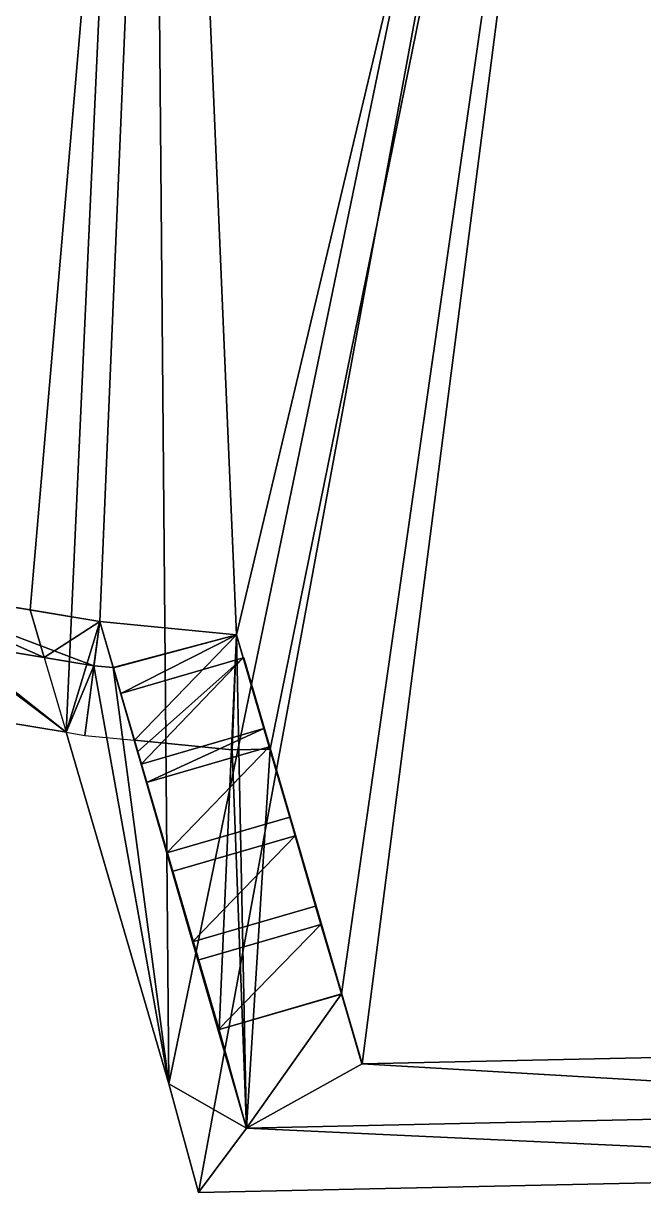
# Model space of a CAD drawing. Extents: x -282 to 16, y -6 to 46.
# Drawn here: x -4.07 to 0.79, y -5.98 to 3.17 of the extents above; entities that cross this region are included whole.
import ezdxf

# ---------------------------------------------------------------- set-up
doc = ezdxf.new("R2010")
doc.units = 0

msp = doc.modelspace()

# ---------------------------------------------------------------- linework, layer by layer
for p, q in [((-1.5798, -4.4284, -0.0618), (-2.4006, -1.6167, -0.0618)), ((-3.9082, -1.7938, 10.9382), (-3.9082, -1.7938, 11.1482)), ((-3.5186, -1.8583, 10.9382), (-3.5186, -1.8583, 11.1482)), ((-3.3678, -1.8731, 10.9382), (-3.3678, -1.8731, 11.1482)), ((-1.4198, -4.9762, -0.0618), (-1.5798, -4.4284, -0.0618)), ((-2.4533, -4.9985, -0.0618), (-2.5381, -4.7085, -0.0618)), ((-1.4198, -4.9762, 0.7382), (-1.4185, -4.9761, -0.0618)), ((-1.4198, -4.9762, 0.7382), (-1.4198, -4.9762, -0.0618))]:
    msp.add_line(p, q)
for points in [[(-3.0807, 11.9718, 11.1482), (-2.9319, -5.1337, 11.1482), (0.672, 12.2955, 11.1482)], [(0.672, 12.2955, 11.1482), (-2.9319, -5.1337, 11.1482), (-3.0807, 11.9718, 11.1482)], [(0.672, 12.2955, 11.1482), (-2.9319, -5.1337, 11.1482), (-2.6999, -5.9845, 11.1482)], [(-2.6999, -5.9845, 11.1482), (-2.9319, -5.1337, 11.1482), (0.672, 12.2955, 11.1482)], [(0.672, 12.2955, 11.1482), (-2.6999, -5.9845, 11.1482), (4.9887, -5.818, 11.1482)], [(4.9887, -5.818, 11.1482), (-2.6999, -5.9845, 11.1482), (0.672, 12.2955, 11.1482)], [(0.672, 12.2955, 11.1482), (4.9887, -5.818, 11.1482), (4.4353, 12.1346, 11.1482)], [(4.4353, 12.1346, 11.1482), (4.9887, -5.818, 11.1482), (0.672, 12.2955, 11.1482)], [(-6.1277, 11.2848, 11.1482), (-5.5031, -2.0778, 11.1482), (-3.0807, 11.9718, 11.1482)], [(-3.0807, 11.9718, 11.1482), (-5.5031, -2.0778, 11.1482), (-6.1277, 11.2848, 11.1482)], [(-3.0807, 11.9718, 11.1482), (-5.5031, -2.0778, 11.1482), (-5.3718, -2.1093, 11.1482)], [(-5.3718, -2.1093, 11.1482), (-5.5031, -2.0778, 11.1482), (-3.0807, 11.9718, 11.1482)], [(-3.0807, 11.9718, 11.1482), (-5.3718, -2.1093, 11.1482), (-3.737, -2.3796, 11.1482)], [(-3.737, -2.3796, 11.1482), (-5.3718, -2.1093, 11.1482), (-3.0807, 11.9718, 11.1482)], [(-3.0807, 11.9718, 11.1482), (-3.737, -2.3796, 11.1482), (-2.9319, -5.1337, 11.1482)], [(-2.9319, -5.1337, 11.1482), (-3.737, -2.3796, 11.1482), (-3.0807, 11.9718, 11.1482)], [(0.6916, 11.3938, 10.9382), (-2.4006, -1.6167, 10.9382), (-2.9424, 11.0804, 10.9382)], [(-2.9424, 11.0804, -0.0618), (-2.4006, -1.6167, -0.0618), (0.6916, 11.3938, -0.0618)], [(0.6916, 11.3938, -0.0618), (-2.4006, -1.6167, -0.0618), (-2.9424, 11.0804, -0.0618)], [(-2.1391, -2.5112, 10.9382), (-2.4006, -1.6167, 10.9382), (0.6916, 11.3938, 10.9382)], [(0.6916, 11.3938, -0.0618), (-2.4006, -1.6167, -0.0618), (-1.5788, -4.4281, -0.0618)], [(-1.5788, -4.4281, -0.0618), (-2.4006, -1.6167, -0.0618), (0.6916, 11.3938, -0.0618)], [(-1.4185, -4.9761, 10.9382), (-2.1391, -2.5112, 10.9382), (0.6916, 11.3938, 10.9382)], [(0.6916, 11.3938, -0.0618), (-1.5788, -4.4281, -0.0618), (-1.4185, -4.9761, -0.0618)], [(-1.4185, -4.9761, -0.0618), (-1.5788, -4.4281, -0.0618), (0.6916, 11.3938, -0.0618)], [(3.6803, -4.8657, 10.9382), (-1.4185, -4.9761, 10.9382), (0.6916, 11.3938, 10.9382)], [(0.6916, 11.3938, -0.0618), (-1.4185, -4.9761, -0.0618), (3.6803, -4.8657, -0.0618)], [(3.6803, -4.8657, -0.0618), (-1.4185, -4.9761, -0.0618), (0.6916, 11.3938, -0.0618)], [(4.3357, 11.238, 10.9382), (3.6803, -4.8657, 10.9382), (0.6916, 11.3938, 10.9382)], [(0.6916, 11.3938, -0.0618), (3.6803, -4.8657, -0.0618), (4.3357, 11.238, -0.0618)], [(4.3357, 11.238, -0.0618), (3.6803, -4.8657, -0.0618), (0.6916, 11.3938, -0.0618)], [(-2.9424, 11.0804, 10.9382), (-5.2907, -1.2033, 10.9382), (-5.9164, 10.4099, 10.9382)], [(-5.9164, 10.4099, -0.0618), (-5.2907, -1.2033, -0.0618), (-2.9424, 11.0804, -0.0618)], [(-2.9424, 11.0804, -0.0618), (-5.2907, -1.2033, -0.0618), (-5.9164, 10.4099, -0.0618)], [(-5.1934, -1.2265, 10.9382), (-5.2907, -1.2033, 10.9382), (-2.9424, 11.0804, 10.9382)], [(-2.9424, 11.0804, -0.0618), (-5.2907, -1.2033, -0.0618), (-5.1934, -1.2265, -0.0618)], [(-5.1934, -1.2265, -0.0618), (-5.2907, -1.2033, -0.0618), (-2.9424, 11.0804, -0.0618)], [(-4.0172, -1.4211, 10.9382), (-5.1934, -1.2265, 10.9382), (-2.9424, 11.0804, 10.9382)], [(-2.9424, 11.0804, -0.0618), (-5.1934, -1.2265, -0.0618), (-3.4728, -1.5111, -0.0618)], [(-3.4728, -1.5111, -0.0618), (-5.1934, -1.2265, -0.0618), (-2.9424, 11.0804, -0.0618)], [(-3.4728, -1.5111, 10.9382), (-4.0172, -1.4211, 10.9382), (-2.9424, 11.0804, 10.9382)], [(-2.4006, -1.6167, 10.9382), (-3.4728, -1.5111, 10.9382), (-2.9424, 11.0804, 10.9382)], [(-2.9424, 11.0804, -0.0618), (-3.4728, -1.5111, -0.0618), (-2.4006, -1.6167, -0.0618)], [(-2.4006, -1.6167, -0.0618), (-3.4728, -1.5111, -0.0618), (-2.9424, 11.0804, -0.0618)], [(-3.737, -2.3796, 10.9482), (-5.2907, -1.2033, 10.9482), (-5.3718, -2.1093, 10.9482)], [(-5.1934, -1.2265, 10.9482), (-5.2907, -1.2033, 10.9482), (-3.737, -2.3796, 10.9482)], [(-5.2628, -1.5698, -0.0618), (-5.1934, -1.2265, -0.0618), (-3.5186, -1.8583, -0.0618)], [(-3.5186, -1.8583, -0.0618), (-5.1934, -1.2265, -0.0618), (-5.2628, -1.5698, -0.0618)], [(-5.1934, -1.2265, 10.9382), (-5.2628, -1.5698, 10.9382), (-3.9082, -1.7938, 10.9382)], [(-3.9082, -1.7938, 10.9382), (-5.2628, -1.5698, 10.9382), (-5.1934, -1.2265, 10.9382)], [(-3.5186, -1.8583, -0.0618), (-5.1934, -1.2265, -0.0618), (-3.4728, -1.5111, -0.0618)], [(-3.4728, -1.5111, -0.0618), (-5.1934, -1.2265, -0.0618), (-3.5186, -1.8583, -0.0618)], [(-3.4728, -1.5111, 10.9482), (-5.1934, -1.2265, 10.9482), (-3.737, -2.3796, 10.9482)], [(-5.1934, -1.2265, 10.9482), (-3.4728, -1.5111, 10.9482), (-5.1934, -1.2265, 10.9382)], [(-5.1934, -1.2265, 10.9382), (-3.4728, -1.5111, 10.9482), (-4.0172, -1.4211, 10.9382)], [(-5.1934, -1.2265, 11.1482), (-3.4728, -1.5111, 11.1482), (-5.1934, -1.2265, 10.9482)], [(-3.4728, -1.5111, 10.9482), (-5.1934, -1.2265, 10.9482), (-3.4728, -1.5111, 11.1482)], [(-5.1934, -1.2265, 10.9382), (-3.9082, -1.7938, 10.9382), (-4.0172, -1.4211, 10.9382)], [(-4.0172, -1.4211, 10.9382), (-3.9082, -1.7938, 10.9382), (-5.1934, -1.2265, 10.9382)], [(-5.1934, -1.2265, 10.9382), (-3.4728, -1.5111, -0.0618), (-5.1934, -1.2265, -0.0618)], [(-3.4728, -1.5111, -0.0618), (-5.1934, -1.2265, 10.9382), (-4.0172, -1.4211, 10.9382)], [(-4.0172, -1.4211, 10.9382), (-5.1934, -1.2265, 10.9382), (-3.4728, -1.5111, -0.0618)], [(-5.1934, -1.2265, -0.0618), (-3.4728, -1.5111, -0.0618), (-5.1934, -1.2265, 10.9382)], [(-3.4728, -1.5111, 10.9382), (-4.0172, -1.4211, 10.9382), (-3.4728, -1.5111, 10.9482)], [(-3.9082, -1.7938, 10.9382), (-3.4728, -1.5111, 10.9382), (-4.0172, -1.4211, 10.9382)], [(-4.0172, -1.4211, 10.9382), (-3.4728, -1.5111, 10.9382), (-3.9082, -1.7938, 10.9382)], [(-3.4728, -1.5111, -0.0618), (-4.0172, -1.4211, 10.9382), (-3.4728, -1.5111, 10.9382)], [(-3.4728, -1.5111, 10.9382), (-4.0172, -1.4211, 10.9382), (-3.4728, -1.5111, -0.0618)], [(-3.4728, -1.5111, 10.9382), (-3.9082, -1.7938, 10.9382), (-3.5186, -1.8583, 10.9382)], [(-3.5186, -1.8583, 10.9382), (-3.9082, -1.7938, 10.9382), (-3.4728, -1.5111, 10.9382)], [(-3.5905, -2.4039, 10.9482), (-3.4728, -1.5111, 10.9482), (-3.737, -2.3796, 10.9482)], [(-3.2006, -2.4423, 10.9482), (-3.4728, -1.5111, 10.9482), (-3.5905, -2.4039, 10.9482)], [(-3.5186, -1.8583, -0.0618), (-3.4728, -1.5111, -0.0618), (-3.3678, -1.8731, -0.0618)], [(-3.3678, -1.8731, -0.0618), (-3.4728, -1.5111, -0.0618), (-3.5186, -1.8583, -0.0618)], [(-3.4728, -1.5111, 10.9382), (-3.5186, -1.8583, 10.9382), (-3.3678, -1.8731, 10.9382)], [(-3.3678, -1.8731, 10.9382), (-3.5186, -1.8583, 10.9382), (-3.4728, -1.5111, 10.9382)], [(-2.4006, -1.6167, -0.0618), (-3.3678, -1.8731, -0.0618), (-3.4728, -1.5111, -0.0618)], [(-3.4728, -1.5111, -0.0618), (-3.3678, -1.8731, -0.0618), (-2.4006, -1.6167, -0.0618)], [(-2.4006, -1.6167, 10.9482), (-3.4728, -1.5111, 10.9482), (-3.2006, -2.4423, 10.9482)], [(-3.4728, -1.5111, 10.9482), (-2.4006, -1.6167, 10.9482), (-3.4728, -1.5111, 10.9382)], [(-2.4006, -1.6167, 10.9382), (-3.4728, -1.5111, 10.9382), (-2.4006, -1.6167, 10.9482)], [(-3.4728, -1.5111, 11.1482), (-3.4728, -1.5111, 10.9482), (-2.4006, -1.6167, 11.1482)], [(-2.4006, -1.6167, 10.9482), (-2.4006, -1.6167, 11.1482), (-3.4728, -1.5111, 10.9482)], [(-3.4728, -1.5111, 10.9382), (-3.3678, -1.8731, 10.7382), (-3.3678, -1.8731, 10.9382)], [(-3.3678, -1.8731, 10.7382), (-3.4728, -1.5111, 10.9382), (-3.4728, -1.5111, -0.0618)], [(-3.3678, -1.8731, -0.0618), (-3.3678, -1.8731, 10.7382), (-3.4728, -1.5111, -0.0618)], [(-3.4728, -1.5111, -0.0618), (-3.3678, -1.8731, 10.7382), (-3.3678, -1.8731, -0.0618)], [(-3.4728, -1.5111, -0.0618), (-3.4728, -1.5111, 10.9382), (-3.3678, -1.8731, 10.7382)], [(-3.3678, -1.8731, 10.9382), (-3.3678, -1.8731, 10.7382), (-3.4728, -1.5111, 10.9382)], [(-3.4728, -1.5111, -0.0618), (-2.4006, -1.6167, 0.7382), (-2.4006, -1.6167, -0.0618)], [(-2.4006, -1.6167, 0.7382), (-3.4728, -1.5111, -0.0618), (-3.4728, -1.5111, 10.9382)], [(-2.4006, -1.6167, 0.7382), (-3.4728, -1.5111, 10.9382), (-2.4006, -1.6167, 10.7382)], [(-2.4006, -1.6167, 10.7382), (-3.4728, -1.5111, 10.9382), (-2.4006, -1.6167, 10.9382)], [(-2.4006, -1.6167, 10.9382), (-3.4728, -1.5111, 10.9382), (-2.4006, -1.6167, 10.7382)], [(-2.4006, -1.6167, 10.7382), (-3.4728, -1.5111, 10.9382), (-2.4006, -1.6167, 0.7382)], [(-3.4728, -1.5111, 10.9382), (-3.4728, -1.5111, -0.0618), (-2.4006, -1.6167, 0.7382)], [(-2.4006, -1.6167, -0.0618), (-2.4006, -1.6167, 0.7382), (-3.4728, -1.5111, -0.0618)], [(-3.2006, -2.4423, 10.9382), (-2.4006, -1.6167, 10.9382), (-3.4728, -1.5111, 10.9382)], [(-3.4728, -1.5111, 10.9382), (-2.4006, -1.6167, 10.9382), (-3.2006, -2.4423, 10.9382)], [(-3.5186, -1.8583, -0.0618), (-5.2628, -1.5698, 10.9382), (-5.2628, -1.5698, -0.0618)], [(-5.2628, -1.5698, 10.9382), (-3.5186, -1.8583, -0.0618), (-3.9082, -1.7938, 10.9382)], [(-3.9082, -1.7938, 10.9382), (-3.5186, -1.8583, -0.0618), (-5.2628, -1.5698, 10.9382)], [(-5.2628, -1.5698, -0.0618), (-5.2628, -1.5698, 10.9382), (-3.5186, -1.8583, -0.0618)], [(-3.3678, -1.8731, -0.0618), (-2.4006, -1.6167, -0.0618), (-3.3669, -1.8732, -0.0618)], [(-3.3669, -1.8732, -0.0618), (-2.4006, -1.6167, -0.0618), (-3.3678, -1.8731, -0.0618)], [(-2.4006, -1.6167, 0.7382), (-3.3091, -2.0758, 0.7382), (-3.3678, -1.8731, 0.7382)], [(-3.3678, -1.8731, 0.7382), (-2.4006, -1.6167, 10.7382), (-2.4006, -1.6167, 0.7382)], [(-2.4006, -1.6167, 10.7382), (-3.3678, -1.8731, 0.7382), (-3.3678, -1.8731, 10.7382)], [(-3.3091, -2.0758, 10.7382), (-2.4006, -1.6167, 10.7382), (-3.3678, -1.8731, 10.7382)], [(-3.3678, -1.8731, 0.7382), (-3.3091, -2.0758, 0.7382), (-2.4006, -1.6167, 0.7382)], [(-3.3678, -1.8731, 10.7382), (-3.3678, -1.8731, 0.7382), (-2.4006, -1.6167, 10.7382)], [(-2.4006, -1.6167, 0.7382), (-2.4006, -1.6167, 10.7382), (-3.3678, -1.8731, 0.7382)], [(-3.3678, -1.8731, 10.7382), (-2.4006, -1.6167, 10.7382), (-3.3091, -2.0758, 10.7382)], [(-3.3669, -1.8732, -0.0618), (-2.4006, -1.6167, -0.0618), (-3.3662, -1.8759, -0.0618)], [(-3.3662, -1.8759, -0.0618), (-2.4006, -1.6167, -0.0618), (-3.3669, -1.8732, -0.0618)], [(-3.3662, -1.8759, -0.0618), (-2.4006, -1.6167, -0.0618), (-3.3078, -2.0755, -0.0618)], [(-3.3078, -2.0755, -0.0618), (-2.4006, -1.6167, -0.0618), (-3.3662, -1.8759, -0.0618)], [(-3.3091, -2.0758, 0.7382), (-2.4006, -1.6167, 0.7382), (-2.3486, -1.795, 0.7382)], [(-2.4006, -1.6167, 10.7382), (-3.3091, -2.0758, 10.7382), (-2.3486, -1.795, 10.7382)], [(-2.3486, -1.795, 0.7382), (-2.4006, -1.6167, 0.7382), (-3.3091, -2.0758, 0.7382)], [(-2.3486, -1.795, 10.7382), (-3.3091, -2.0758, 10.7382), (-2.4006, -1.6167, 10.7382)], [(-3.3078, -2.0755, -0.0618), (-2.4006, -1.6167, -0.0618), (-2.5381, -4.7085, -0.0618)], [(-2.5381, -4.7085, -0.0618), (-2.4006, -1.6167, -0.0618), (-3.3078, -2.0755, -0.0618)], [(-2.435, -2.5177, 10.9482), (-2.4006, -1.6167, 10.9482), (-3.2006, -2.4423, 10.9482)], [(-2.4006, -1.6167, 10.9382), (-3.2006, -2.4423, 10.9382), (-2.435, -2.5177, 10.9382)], [(-2.435, -2.5177, 10.9382), (-3.2006, -2.4423, 10.9382), (-2.4006, -1.6167, 10.9382)], [(-2.3223, -5.4789, -0.0618), (-2.5381, -4.7085, -0.0618), (-2.4006, -1.6167, -0.0618)], [(-2.4006, -1.6167, -0.0618), (-2.5381, -4.7085, -0.0618), (-2.3223, -5.4789, -0.0618)], [(-2.1391, -2.5112, 10.9482), (-2.4006, -1.6167, 10.9482), (-2.435, -2.5177, 10.9482)], [(-2.4006, -1.6167, 10.9382), (-2.435, -2.5177, 10.9382), (-2.1391, -2.5112, 10.9382)], [(-2.1391, -2.5112, 10.9382), (-2.435, -2.5177, 10.9382), (-2.4006, -1.6167, 10.9382)], [(-2.3223, -5.4789, -0.0618), (-2.4006, -1.6167, -0.0618), (-1.5788, -4.4281, -0.0618)], [(-1.5788, -4.4281, -0.0618), (-2.4006, -1.6167, -0.0618), (-2.3223, -5.4789, -0.0618)], [(-2.3486, -1.795, 0.7382), (-2.1865, -2.349, 0.7382), (-2.4006, -1.6167, 0.7382)], [(-2.4006, -1.6167, 0.7382), (-2.1865, -2.349, 0.7382), (-2.3486, -1.795, 0.7382)], [(-2.4006, -1.6167, 10.7382), (-2.4006, -1.6167, 10.9382), (-2.4006, -1.6167, 0.7382)], [(-2.4006, -1.6167, 0.7382), (-2.4006, -1.6167, 10.9382), (-2.1865, -2.349, 0.7382)], [(-2.4006, -1.6167, 10.9382), (-2.1391, -2.5112, 10.9382), (-2.1865, -2.349, 0.7382)], [(-2.1865, -2.349, 0.7382), (-2.1391, -2.5112, 10.9382), (-2.4006, -1.6167, 10.9382)], [(-2.1865, -2.349, 0.7382), (-2.4006, -1.6167, 10.9382), (-2.4006, -1.6167, 0.7382)], [(-2.4006, -1.6167, 0.7382), (-2.4006, -1.6167, 10.9382), (-2.4006, -1.6167, 10.7382)], [(-2.1391, -2.5112, 11.1482), (-2.4006, -1.6167, 10.9482), (-2.1391, -2.5112, 10.9482)], [(-2.4006, -1.6167, 10.9482), (-2.1391, -2.5112, 11.1482), (-2.4006, -1.6167, 11.1482)], [(-2.4006, -1.6167, 10.9482), (-2.1391, -2.5112, 10.9382), (-2.1391, -2.5112, 10.9482)], [(-2.1391, -2.5112, 10.9382), (-2.4006, -1.6167, 10.9482), (-2.4006, -1.6167, 10.9382)], [(-2.4006, -1.6167, 11.1482), (-2.1391, -2.5112, 11.1482), (-2.4006, -1.6167, 10.9482)], [(-2.1391, -2.5112, 10.9482), (-2.4006, -1.6167, 10.9482), (-2.1391, -2.5112, 11.1482)], [(-2.4006, -1.6167, 10.9382), (-2.4006, -1.6167, 10.9482), (-2.1391, -2.5112, 10.9382)], [(-2.1391, -2.5112, 10.9482), (-2.1391, -2.5112, 10.9382), (-2.4006, -1.6167, 10.9482)], [(-2.4006, -1.6167, 0.7382), (-2.1865, -2.349, 0.7382), (-2.4006, -1.6167, -0.0618)], [(-2.1865, -2.349, 0.7382), (-1.7797, -3.7408, 0.7382), (-2.4006, -1.6167, -0.0618)], [(-2.4006, -1.6167, -0.0618), (-1.7797, -3.7408, 0.7382), (-1.5788, -4.4281, -0.0618)], [(-3.9082, -1.7938, 10.9382), (-3.737, -2.3796, 10.9382), (-3.5186, -1.8583, 10.9382)], [(-3.5186, -1.8583, 10.9382), (-3.9082, -1.7938, 10.9382), (-3.5186, -1.8583, -0.0618)], [(-3.5186, -1.8583, -0.0618), (-3.9082, -1.7938, 10.9382), (-3.5186, -1.8583, 10.9382)], [(-3.3091, -2.0758, 10.7382), (-2.3486, -1.795, 10.7382), (-3.1489, -2.6281, 10.7382)], [(-3.1768, -2.532, 0.7382), (-2.3486, -1.795, 0.7382), (-3.3091, -2.0758, 0.7382)], [(-2.3486, -1.795, 10.7382), (-3.3091, -2.0758, 0.7382), (-2.3486, -1.795, 0.7382)], [(-3.3091, -2.0758, 0.7382), (-2.3486, -1.795, 10.7382), (-3.3091, -2.0758, 10.7382)], [(-2.3486, -1.795, 0.7382), (-3.1768, -2.532, 0.7382), (-3.1489, -2.6281, 0.7382)], [(-2.1866, -2.349, 10.7382), (-3.1489, -2.6281, 10.7382), (-2.3486, -1.795, 10.7382)], [(-2.3486, -1.795, 0.7382), (-3.1489, -2.6281, 0.7382), (-2.1866, -2.349, 0.7382)], [(-2.1865, -2.349, 0.7382), (-2.3486, -1.795, 0.7382), (-2.1866, -2.349, 0.7382)], [(-2.1866, -2.349, 0.7382), (-2.3486, -1.795, 0.7382), (-2.1865, -2.349, 0.7382)], [(-2.3431, -1.7957, 10.7382), (-2.3431, -1.7957, 10.9382), (-1.5773, -4.43, 10.7382)], [(-1.5773, -4.43, 10.7382), (-2.3431, -1.7957, 10.9382), (-1.4185, -4.9761, 10.7382)], [(-1.4185, -4.9761, 10.9382), (-1.4185, -4.9761, 10.7382), (-2.3431, -1.7957, 10.9382)], [(-2.9319, -5.1337, 10.9382), (-3.5186, -1.8583, 10.9382), (-3.737, -2.3796, 10.9382)], [(-3.3678, -1.8731, 10.9382), (-3.5186, -1.8583, 10.9382), (-2.9319, -5.1337, 10.9382)], [(-3.3678, -1.8731, 0.7382), (-3.5186, -1.8583, -0.0618), (-3.3678, -1.8731, -0.0618)], [(-3.5186, -1.8583, -0.0618), (-3.3678, -1.8731, 0.7382), (-3.5186, -1.8583, 10.9382)], [(-3.5186, -1.8583, 10.9382), (-3.3678, -1.8731, 0.7382), (-3.3678, -1.8731, 10.7382)], [(-3.5186, -1.8583, 10.9382), (-3.3678, -1.8731, 10.7382), (-3.3678, -1.8731, 10.9382)], [(-3.3678, -1.8731, 10.9382), (-3.3678, -1.8731, 10.7382), (-3.5186, -1.8583, 10.9382)], [(-3.3678, -1.8731, 10.7382), (-3.3678, -1.8731, 0.7382), (-3.5186, -1.8583, 10.9382)], [(-3.5186, -1.8583, 10.9382), (-3.3678, -1.8731, 0.7382), (-3.5186, -1.8583, -0.0618)], [(-3.3678, -1.8731, -0.0618), (-3.5186, -1.8583, -0.0618), (-3.3678, -1.8731, 0.7382)], [(-3.3662, -1.8759, -0.0618), (-3.3091, -2.0758, -0.0618), (-3.3678, -1.8731, -0.0618)], [(-3.3662, -1.8759, -0.0618), (-3.3669, -1.8732, -0.0618), (-3.3678, -1.8731, -0.0618)], [(-3.3678, -1.8731, -0.0618), (-3.3091, -2.0758, -0.0618), (-3.3662, -1.8759, -0.0618)], [(-3.3678, -1.8731, -0.0618), (-3.3669, -1.8732, -0.0618), (-3.3662, -1.8759, -0.0618)], [(-2.3223, -5.4789, 10.9382), (-3.3678, -1.8731, 10.9382), (-2.9319, -5.1337, 10.9382)], [(-3.3678, -1.8731, 10.7382), (-3.3678, -1.8731, -0.0618), (-3.3678, -1.8731, 0.7382)], [(-3.3678, -1.8731, 0.7382), (-3.3678, -1.8731, -0.0618), (-3.3678, -1.8731, 10.7382)], [(-3.3091, -2.0758, -0.0618), (-3.3091, -2.0758, 0.7382), (-3.3678, -1.8731, 0.7382)], [(-3.3091, -2.0758, -0.0618), (-3.3678, -1.8731, 0.7382), (-3.3678, -1.8731, -0.0618)], [(-2.5451, -4.7106, 10.7382), (-2.3223, -5.4789, 10.9382), (-3.3678, -1.8731, 10.9382)], [(-2.5451, -4.7106, 10.7382), (-3.3678, -1.8731, 10.9382), (-2.7034, -4.1648, 10.7382)], [(-2.7034, -4.1648, 10.7382), (-3.3678, -1.8731, 10.9382), (-2.7451, -4.0207, 10.7382)], [(-2.7451, -4.0207, 10.7382), (-3.3678, -1.8731, 10.9382), (-2.9053, -3.4685, 10.7382)], [(-2.9053, -3.4685, 10.7382), (-3.3678, -1.8731, 10.9382), (-2.947, -3.3244, 10.7382)], [(-2.947, -3.3244, 10.7382), (-3.3678, -1.8731, 10.9382), (-3.1072, -2.7721, 10.7382)], [(-3.1072, -2.7721, 10.7382), (-3.3678, -1.8731, 10.9382), (-3.1489, -2.6281, 10.7382)], [(-3.1489, -2.6281, 10.7382), (-3.3678, -1.8731, 10.9382), (-3.3091, -2.0758, 10.7382)], [(-3.3091, -2.0758, 10.7382), (-3.3678, -1.8731, 10.9382), (-3.3678, -1.8731, 10.7382)], [(-3.3678, -1.8731, 10.7382), (-3.3091, -2.0758, 0.7382), (-3.3091, -2.0758, 10.7382)], [(-3.3091, -2.0758, 0.7382), (-3.3678, -1.8731, 10.7382), (-3.3678, -1.8731, 0.7382)], [(-3.3091, -2.0758, -0.0618), (-3.3662, -1.8759, -0.0618), (-3.3078, -2.0755, -0.0618)], [(-3.3078, -2.0755, -0.0618), (-3.3662, -1.8759, -0.0618), (-3.3091, -2.0758, -0.0618)], [(-3.3078, -2.0755, -0.0618), (-2.5451, -4.7106, -0.0618), (-3.3091, -2.0758, -0.0618)], [(-3.3091, -2.0758, -0.0618), (-2.5451, -4.7106, -0.0618), (-3.3078, -2.0755, -0.0618)], [(-2.5451, -4.7106, -0.0618), (-2.5451, -4.7106, 0.7382), (-3.3091, -2.0758, -0.0618)], [(-3.3091, -2.0758, -0.0618), (-2.5451, -4.7106, 0.7382), (-2.7034, -4.1648, 0.7382)], [(-3.3091, -2.0758, -0.0618), (-2.7034, -4.1648, 0.7382), (-2.7451, -4.0207, 0.7382)], [(-3.3091, -2.0758, -0.0618), (-2.7451, -4.0207, 0.7382), (-2.9053, -3.4685, 0.7382)], [(-3.3091, -2.0758, -0.0618), (-2.9053, -3.4685, 0.7382), (-2.947, -3.3244, 0.7382)], [(-3.3091, -2.0758, -0.0618), (-2.947, -3.3244, 0.7382), (-3.1072, -2.7721, 0.7382)], [(-3.3091, -2.0758, -0.0618), (-3.1072, -2.7721, 0.7382), (-3.1489, -2.6281, 0.7382)], [(-3.3091, -2.0758, -0.0618), (-3.1489, -2.6281, 0.7382), (-3.1768, -2.532, 0.7382)], [(-3.3091, -2.0758, -0.0618), (-3.1768, -2.532, 0.7382), (-3.3091, -2.0758, 0.7382)], [(-2.5451, -4.7106, -0.0618), (-3.3078, -2.0755, -0.0618), (-2.5381, -4.7085, -0.0618)], [(-2.5381, -4.7085, -0.0618), (-3.3078, -2.0755, -0.0618), (-2.5451, -4.7106, -0.0618)], [(-5.3718, -2.1093, 11.1482), (-3.737, -2.3796, 11.1482), (-5.3718, -2.1093, 10.9482)], [(-3.737, -2.3796, 10.9482), (-5.3718, -2.1093, 10.9482), (-3.737, -2.3796, 11.1482)], [(-3.737, -2.3796, 10.9382), (-3.737, -2.3796, 10.9482), (-2.9319, -5.1337, 10.9382)], [(-3.737, -2.3796, 10.9482), (-3.737, -2.3796, 11.1482), (-2.9319, -5.1337, 10.9382)], [(-2.9319, -5.1337, 11.1482), (-2.9319, -5.1337, 10.9382), (-3.737, -2.3796, 11.1482)], [(-3.1489, -2.6281, 0.7382), (-2.1866, -2.349, 10.7382), (-2.1866, -2.349, 0.7382)], [(-2.1866, -2.349, 10.7382), (-3.1489, -2.6281, 0.7382), (-3.1489, -2.6281, 10.7382)], [(-3.1072, -2.7721, 10.7382), (-2.1866, -2.349, 10.7382), (-3.1489, -2.6281, 10.7382)], [(-2.1866, -2.349, 10.7382), (-3.1072, -2.7721, 10.7382), (-2.1448, -2.4931, 10.7382)], [(-2.1809, -2.3687, 0.7382), (-2.1865, -2.349, 0.7382), (-2.1866, -2.349, 0.7382)], [(-2.1866, -2.349, 0.7382), (-2.1865, -2.349, 0.7382), (-2.1809, -2.3687, 0.7382)], [(-2.1866, -2.349, 10.7382), (-2.1448, -2.4931, 10.7382), (-2.1809, -2.3687, 10.7382)], [(-2.1866, -2.349, 0.7382), (-2.1809, -2.3687, 10.7382), (-2.1809, -2.3687, 0.7382)], [(-2.1809, -2.3687, 10.7382), (-2.1866, -2.349, 0.7382), (-2.1866, -2.349, 10.7382)], [(-1.7797, -3.7408, 0.7382), (-2.1865, -2.349, 0.7382), (-2.1809, -2.3687, 0.7382)], [(-2.1809, -2.3687, 0.7382), (-2.1865, -2.349, 0.7382), (-1.7797, -3.7408, 0.7382)], [(-2.1865, -2.349, 0.7382), (-2.1391, -2.5112, 10.9382), (-1.7797, -3.7408, 0.7382)], [(-1.7797, -3.7408, 0.7382), (-2.1391, -2.5112, 10.9382), (-2.1865, -2.349, 0.7382)], [(-2.1809, -2.3687, 0.7382), (-2.1448, -2.4931, 10.7382), (-2.1448, -2.4931, 0.7382)], [(-2.1448, -2.4931, 10.7382), (-2.1809, -2.3687, 0.7382), (-2.1809, -2.3687, 10.7382)], [(-2.1448, -2.4931, 0.7382), (-1.7797, -3.7408, 0.7382), (-2.1809, -2.3687, 0.7382)], [(-2.1809, -2.3687, 10.7382), (-1.5788, -4.4281, 10.7382), (-2.1448, -2.4931, 10.7382)], [(-2.3223, -5.4789, 11.1482), (-3.2006, -2.4423, 11.1482), (-3.2029, -2.4421, 11.1482)], [(-3.2029, -2.4421, 11.1482), (-3.2006, -2.4423, 11.1482), (-2.3223, -5.4789, 11.1482)], [(-2.435, -2.5177, 10.9482), (-3.2006, -2.4423, 10.9382), (-2.435, -2.5177, 10.9382)], [(-3.2006, -2.4423, 10.9382), (-2.435, -2.5177, 10.9482), (-3.2006, -2.4423, 10.9482)], [(-3.2006, -2.4423, 10.9482), (-2.435, -2.5177, 10.9482), (-3.2006, -2.4423, 10.9382)], [(-2.435, -2.5177, 10.9382), (-3.2006, -2.4423, 10.9382), (-2.435, -2.5177, 10.9482)], [(-2.435, -2.5177, 11.1482), (-3.2006, -2.4423, 10.9482), (-2.435, -2.5177, 10.9482)], [(-3.2006, -2.4423, 10.9482), (-2.435, -2.5177, 11.1482), (-3.2006, -2.4423, 11.1482)], [(-3.2006, -2.4423, 11.1482), (-2.435, -2.5177, 11.1482), (-3.2006, -2.4423, 10.9482)], [(-2.435, -2.5177, 10.9482), (-3.2006, -2.4423, 10.9482), (-2.435, -2.5177, 11.1482)], [(-3.2006, -2.4423, 11.1482), (-2.3223, -5.4789, 11.1482), (-2.435, -2.5177, 11.1482)], [(-2.435, -2.5177, 11.1482), (-2.3223, -5.4789, 11.1482), (-3.2006, -2.4423, 11.1482)], [(-2.1448, -2.4931, 10.7382), (-3.1072, -2.7721, 0.7382), (-2.1448, -2.4931, 0.7382)], [(-3.1072, -2.7721, 0.7382), (-2.1448, -2.4931, 10.7382), (-3.1072, -2.7721, 10.7382)], [(-2.947, -3.3244, 0.7382), (-2.1448, -2.4931, 0.7382), (-3.1072, -2.7721, 0.7382)], [(-3.1072, -2.7721, 10.7382), (-2.1448, -2.4931, 10.7382), (-2.947, -3.3244, 10.7382)], [(-2.1448, -2.4931, 0.7382), (-2.947, -3.3244, 0.7382), (-1.9847, -3.0454, 0.7382)], [(-1.9847, -3.0454, 10.7382), (-2.947, -3.3244, 10.7382), (-2.1448, -2.4931, 10.7382)], [(-2.1391, -2.5112, 10.9482), (-2.435, -2.5177, 10.9382), (-2.1391, -2.5112, 10.9382)], [(-2.435, -2.5177, 10.9382), (-2.1391, -2.5112, 10.9482), (-2.435, -2.5177, 10.9482)], [(-2.435, -2.5177, 10.9482), (-2.1391, -2.5112, 10.9482), (-2.435, -2.5177, 10.9382)], [(-2.1391, -2.5112, 10.9382), (-2.435, -2.5177, 10.9382), (-2.1391, -2.5112, 10.9482)], [(-2.435, -2.5177, 11.1482), (-2.3223, -5.4789, 11.1482), (-2.1391, -2.5112, 11.1482)], [(-2.1391, -2.5112, 11.1482), (-2.3223, -5.4789, 11.1482), (-2.435, -2.5177, 11.1482)], [(-2.1391, -2.5112, 11.1482), (-2.435, -2.5177, 10.9482), (-2.1391, -2.5112, 10.9482)], [(-2.435, -2.5177, 10.9482), (-2.1391, -2.5112, 11.1482), (-2.435, -2.5177, 11.1482)], [(-2.435, -2.5177, 11.1482), (-2.1391, -2.5112, 11.1482), (-2.435, -2.5177, 10.9482)], [(-2.1391, -2.5112, 10.9482), (-2.435, -2.5177, 10.9482), (-2.1391, -2.5112, 11.1482)], [(-2.1391, -2.5112, 11.1482), (-2.3223, -5.4789, 11.1482), (-1.4185, -4.9761, 11.1482)], [(-1.4185, -4.9761, 11.1482), (-2.3223, -5.4789, 11.1482), (-2.1391, -2.5112, 11.1482)], [(-1.7797, -3.7408, 0.7382), (-2.1448, -2.4931, 0.7382), (-1.9847, -3.0454, 0.7382)], [(-1.9847, -3.0454, 10.7382), (-2.1448, -2.4931, 10.7382), (-1.5788, -4.4281, 10.7382)], [(-2.1391, -2.5112, 11.1482), (-1.4185, -4.9761, 10.9382), (-1.4185, -4.9761, 11.1482)], [(-1.4185, -4.9761, 10.9382), (-2.1391, -2.5112, 11.1482), (-2.1391, -2.5112, 10.9482)], [(-2.1391, -2.5112, 10.9382), (-1.4185, -4.9761, 10.9382), (-2.1391, -2.5112, 10.9482)], [(-2.1391, -2.5112, 10.9482), (-1.4185, -4.9761, 10.9382), (-2.1391, -2.5112, 10.9382)], [(-2.1391, -2.5112, 10.9482), (-2.1391, -2.5112, 11.1482), (-1.4185, -4.9761, 10.9382)], [(-1.4185, -4.9761, 11.1482), (-1.4185, -4.9761, 10.9382), (-2.1391, -2.5112, 11.1482)], [(-1.7797, -3.7408, 0.7382), (-2.1391, -2.5112, 10.9382), (-1.5788, -4.4281, 0.7382)], [(-1.5788, -4.4281, 0.7382), (-2.1391, -2.5112, 10.9382), (-1.5788, -4.4281, 10.7382)], [(-1.5788, -4.4281, 10.7382), (-2.1391, -2.5112, 10.9382), (-1.5781, -4.4302, 10.7382)], [(-1.5781, -4.4302, 10.7382), (-2.1391, -2.5112, 10.9382), (-1.4185, -4.9761, 10.7382)], [(-1.4185, -4.9761, 10.9382), (-1.4185, -4.9761, 10.7382), (-2.1391, -2.5112, 10.9382)], [(-2.1391, -2.5112, 10.9382), (-1.4185, -4.9761, 10.7382), (-1.4185, -4.9761, 10.9382)], [(-1.4185, -4.9761, 10.7382), (-2.1391, -2.5112, 10.9382), (-1.5781, -4.4302, 10.7382)], [(-1.5781, -4.4302, 10.7382), (-2.1391, -2.5112, 10.9382), (-1.5788, -4.4281, 10.7382)], [(-1.5788, -4.4281, 10.7382), (-2.1391, -2.5112, 10.9382), (-1.5788, -4.4281, 0.7382)], [(-1.5788, -4.4281, 0.7382), (-2.1391, -2.5112, 10.9382), (-1.7797, -3.7408, 0.7382)], [(-3.1489, -2.6281, 0.7382), (-3.1072, -2.7721, 0.7382), (-3.1072, -2.7721, 10.7382)], [(-3.1072, -2.7721, 10.7382), (-3.1489, -2.6281, 10.7382), (-3.1489, -2.6281, 0.7382)], [(-2.947, -3.3244, 0.7382), (-1.9847, -3.0454, 10.7382), (-1.9847, -3.0454, 0.7382)], [(-1.9847, -3.0454, 10.7382), (-2.947, -3.3244, 0.7382), (-2.947, -3.3244, 10.7382)], [(-1.7797, -3.7408, 0.7382), (-1.9847, -3.0454, 0.7382), (-1.9429, -3.1894, 0.7382)], [(-1.9429, -3.1894, 10.7382), (-1.9847, -3.0454, 10.7382), (-1.5788, -4.4281, 10.7382)], [(-1.9847, -3.0454, 0.7382), (-1.9429, -3.1894, 10.7382), (-1.9429, -3.1894, 0.7382)], [(-1.9429, -3.1894, 10.7382), (-1.9847, -3.0454, 0.7382), (-1.9847, -3.0454, 10.7382)], [(-2.7451, -4.0207, 0.7382), (-1.9429, -3.1894, 0.7382), (-2.9053, -3.4685, 0.7382)], [(-2.9053, -3.4685, 10.7382), (-1.9429, -3.1894, 10.7382), (-2.7451, -4.0207, 10.7382)], [(-1.9429, -3.1894, 10.7382), (-2.9053, -3.4685, 0.7382), (-1.9429, -3.1894, 0.7382)], [(-2.9053, -3.4685, 0.7382), (-1.9429, -3.1894, 10.7382), (-2.9053, -3.4685, 10.7382)], [(-1.9429, -3.1894, 0.7382), (-2.7451, -4.0207, 0.7382), (-1.7828, -3.7417, 0.7382)], [(-1.7828, -3.7417, 10.7382), (-2.7451, -4.0207, 10.7382), (-1.9429, -3.1894, 10.7382)], [(-1.7797, -3.7408, 0.7382), (-1.9429, -3.1894, 0.7382), (-1.7828, -3.7417, 0.7382)], [(-1.7828, -3.7417, 10.7382), (-1.9429, -3.1894, 10.7382), (-1.5788, -4.4281, 10.7382)], [(-2.947, -3.3244, 0.7382), (-2.9053, -3.4685, 0.7382), (-2.9053, -3.4685, 10.7382)], [(-2.9053, -3.4685, 10.7382), (-2.947, -3.3244, 10.7382), (-2.947, -3.3244, 0.7382)], [(-2.7451, -4.0207, 0.7382), (-1.7828, -3.7417, 10.7382), (-1.7828, -3.7417, 0.7382)], [(-1.7828, -3.7417, 10.7382), (-2.7451, -4.0207, 0.7382), (-2.7451, -4.0207, 10.7382)], [(-1.741, -3.8857, 0.7382), (-1.7797, -3.7408, 0.7382), (-1.7828, -3.7417, 0.7382)], [(-1.741, -3.8857, 10.7382), (-1.7828, -3.7417, 10.7382), (-1.5788, -4.4281, 10.7382)], [(-1.7828, -3.7417, 0.7382), (-1.741, -3.8857, 10.7382), (-1.741, -3.8857, 0.7382)], [(-1.741, -3.8857, 10.7382), (-1.7828, -3.7417, 0.7382), (-1.7828, -3.7417, 10.7382)], [(-1.7797, -3.7408, 0.7382), (-1.741, -3.8857, 0.7382), (-1.5788, -4.4281, 0.7382)], [(-1.5788, -4.4281, 0.7382), (-1.5788, -4.4281, -0.0618), (-1.7797, -3.7408, 0.7382)], [(-2.7034, -4.1648, 10.7382), (-1.741, -3.8857, 10.7382), (-2.5451, -4.7106, 10.7382)], [(-2.5451, -4.7106, 0.7382), (-1.741, -3.8857, 0.7382), (-2.7034, -4.1648, 0.7382)], [(-1.741, -3.8857, 10.7382), (-2.7034, -4.1648, 0.7382), (-1.741, -3.8857, 0.7382)], [(-2.7034, -4.1648, 0.7382), (-1.741, -3.8857, 10.7382), (-2.7034, -4.1648, 10.7382)], [(-1.5788, -4.4281, 10.7382), (-2.5451, -4.7106, 10.7382), (-1.741, -3.8857, 10.7382)], [(-1.741, -3.8857, 0.7382), (-2.5451, -4.7106, 0.7382), (-1.5798, -4.4284, 0.7382)], [(-1.5788, -4.4281, 0.7382), (-1.741, -3.8857, 0.7382), (-1.5798, -4.4284, 0.7382)], [(-2.7451, -4.0207, 0.7382), (-2.7034, -4.1648, 0.7382), (-2.7034, -4.1648, 10.7382)], [(-2.7034, -4.1648, 10.7382), (-2.7451, -4.0207, 10.7382), (-2.7451, -4.0207, 0.7382)], [(-1.5781, -4.4302, 10.7382), (-1.5788, -4.4281, 10.7382), (-2.5451, -4.7106, 10.7382)], [(-2.5451, -4.7106, 10.7382), (-1.5788, -4.4281, 10.7382), (-1.5781, -4.4302, 10.7382)], [(-1.5798, -4.4284, 0.7382), (-2.5451, -4.7106, 10.7382), (-1.5788, -4.4281, 0.7382)], [(-1.5788, -4.4281, 0.7382), (-2.5451, -4.7106, 10.7382), (-1.5788, -4.4281, 10.7382)], [(-2.5451, -4.7106, 10.7382), (-1.5798, -4.4284, 0.7382), (-2.5451, -4.7106, 0.7382)], [(-2.3223, -5.4789, -0.0618), (-1.5788, -4.4281, -0.0618), (-1.4185, -4.9761, -0.0618)], [(-1.4185, -4.9761, -0.0618), (-1.5788, -4.4281, -0.0618), (-2.3223, -5.4789, -0.0618)], [(-1.5788, -4.4281, 10.7382), (-1.5781, -4.4302, 10.7382), (-1.5788, -4.4281, 0.7382)], [(-1.5781, -4.4302, 10.7382), (-1.4185, -4.9761, 10.7382), (-1.5788, -4.4281, 0.7382)], [(-1.4185, -4.9761, 0.7382), (-1.5788, -4.4281, 0.7382), (-1.4185, -4.9761, 10.7382)], [(-1.5788, -4.4281, -0.0618), (-1.5788, -4.4281, 0.7382), (-1.4185, -4.9761, -0.0618)], [(-1.4185, -4.9761, 0.7382), (-1.4185, -4.9761, -0.0618), (-1.5788, -4.4281, 0.7382)], [(-1.4185, -4.9761, 10.7382), (-1.5773, -4.43, 10.7382), (-1.5781, -4.4302, 10.7382)], [(-1.5781, -4.4302, 10.7382), (-1.5773, -4.43, 10.7382), (-1.4185, -4.9761, 10.7382)], [(-2.5381, -4.7085, -0.0618), (-2.3223, -5.4789, -0.0618), (-2.5451, -4.7106, -0.0618)], [(-2.5451, -4.7106, -0.0618), (-2.3223, -5.4789, -0.0618), (-2.5381, -4.7085, -0.0618)], [(-2.5451, -4.7106, 10.7382), (-2.5451, -4.7106, -0.0618), (-2.3223, -5.4789, -0.0618)], [(-2.5451, -4.7106, -0.0618), (-2.5451, -4.7106, 10.7382), (-2.5451, -4.7106, 0.7382)], [(-2.3223, -5.4789, 10.9382), (-2.5451, -4.7106, 10.7382), (-2.3223, -5.4789, -0.0618)], [(4.596, -5.3291, -0.0618), (-1.4185, -4.9761, -0.0618), (3.6803, -4.8657, -0.0618)], [(3.6803, -4.8657, -0.0618), (-1.4185, -4.9761, -0.0618), (4.596, -5.3291, -0.0618)], [(3.6803, -4.8657, -0.0618), (-1.4185, -4.9761, 0.7382), (-1.4185, -4.9761, -0.0618)], [(-1.4185, -4.9761, 0.7382), (3.6803, -4.8657, -0.0618), (3.6803, -4.8657, 10.9382)], [(-1.4185, -4.9761, 0.7382), (3.6803, -4.8657, 10.9382), (-1.4185, -4.9761, 10.7382)], [(-1.4185, -4.9761, 10.7382), (3.6803, -4.8657, 10.9382), (-1.4185, -4.9761, 10.9382)], [(-1.4185, -4.9761, 10.9382), (3.6803, -4.8657, 10.9382), (-1.4185, -4.9761, 10.7382)], [(-1.4185, -4.9761, 10.7382), (3.6803, -4.8657, 10.9382), (-1.4185, -4.9761, 0.7382)], [(3.6803, -4.8657, 10.9382), (3.6803, -4.8657, -0.0618), (-1.4185, -4.9761, 0.7382)], [(-1.4185, -4.9761, -0.0618), (-1.4185, -4.9761, 0.7382), (3.6803, -4.8657, -0.0618)], [(-1.4185, -4.9761, 11.1482), (4.596, -5.3291, 11.1482), (3.6803, -4.8657, 11.1482)], [(3.6803, -4.8657, 11.1482), (4.596, -5.3291, 11.1482), (-1.4185, -4.9761, 11.1482)], [(3.6803, -4.8657, 11.1482), (3.6803, -4.8657, 10.9382), (-1.4185, -4.9761, 11.1482)], [(-1.4185, -4.9761, 10.9382), (-1.4185, -4.9761, 11.1482), (3.6803, -4.8657, 10.9382)], [(-2.3223, -5.4789, -0.0618), (-1.4185, -4.9761, -0.0618), (4.596, -5.3291, -0.0618)], [(4.596, -5.3291, -0.0618), (-1.4185, -4.9761, -0.0618), (-2.3223, -5.4789, -0.0618)], [(-1.4185, -4.9761, 11.1482), (-2.3223, -5.4789, 11.1482), (4.596, -5.3291, 11.1482)], [(4.596, -5.3291, 11.1482), (-2.3223, -5.4789, 11.1482), (-1.4185, -4.9761, 11.1482)], [(-2.6999, -5.9845, 10.9382), (-2.3223, -5.4789, 10.9382), (-2.9319, -5.1337, 10.9382)], [(-2.9319, -5.1337, 10.9382), (-2.9319, -5.1337, 11.1482), (-2.6999, -5.9845, 10.9382)], [(-2.6999, -5.9845, 11.1482), (-2.6999, -5.9845, 10.9382), (-2.9319, -5.1337, 11.1482)], [(-2.3223, -5.4789, 10.9382), (4.596, -5.3291, -0.0618), (-2.3223, -5.4789, -0.0618)], [(4.596, -5.3291, -0.0618), (-2.3223, -5.4789, 10.9382), (4.596, -5.3291, 10.9382)], [(4.596, -5.3291, 10.9382), (-2.3223, -5.4789, 10.9382), (4.596, -5.3291, -0.0618)], [(-2.3223, -5.4789, -0.0618), (4.596, -5.3291, -0.0618), (-2.3223, -5.4789, 10.9382)], [(4.596, -5.3291, 10.9382), (-2.3223, -5.4789, 10.9382), (4.9887, -5.818, 10.9382)], [(4.596, -5.3291, 11.1482), (-2.3223, -5.4789, 11.1482), (4.596, -5.3291, 10.9382)], [(-2.3223, -5.4789, 10.9382), (4.596, -5.3291, 10.9382), (-2.3223, -5.4789, 11.1482)], [(4.9887, -5.818, 10.9382), (-2.3223, -5.4789, 10.9382), (-2.6999, -5.9845, 10.9382)], [(4.9887, -5.818, 11.1482), (4.9887, -5.818, 10.9382), (-2.6999, -5.9845, 11.1482)], [(-2.6999, -5.9845, 10.9382), (-2.6999, -5.9845, 11.1482), (4.9887, -5.818, 10.9382)]]:
    msp.add_3dface(points)

doc.saveas('drawing.dxf')
